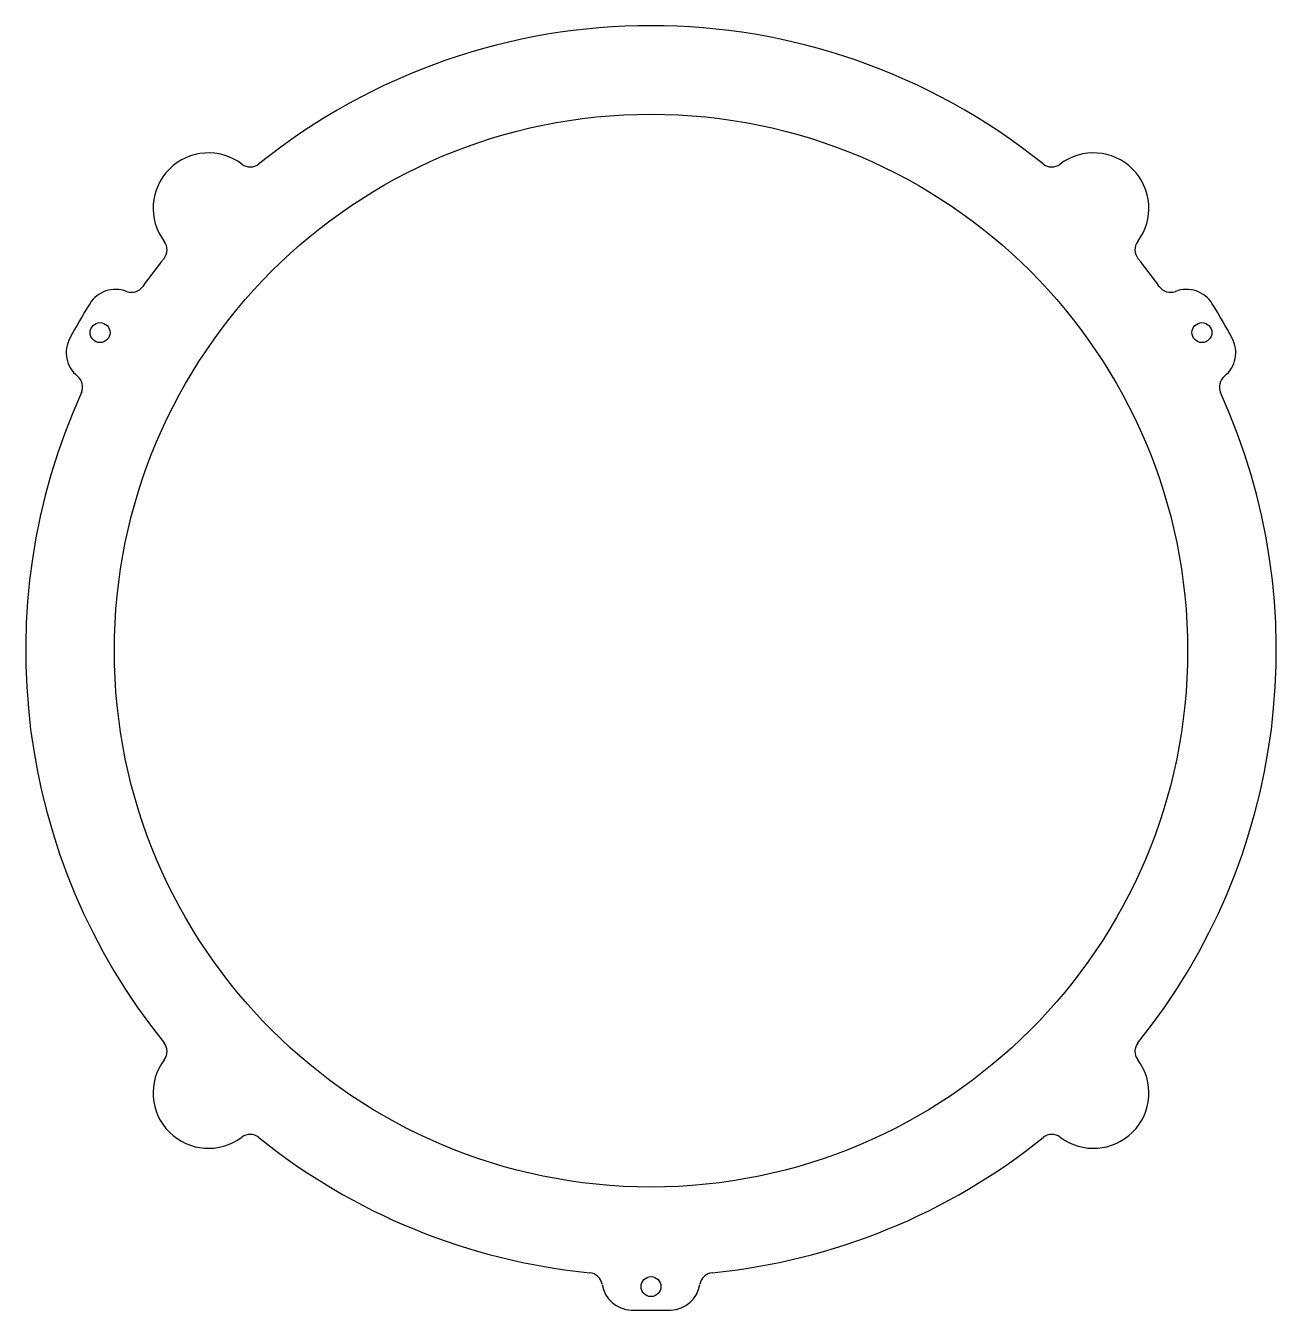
# Model space of a CAD drawing. Header units: millimetres. Extents: x -113 to 113, y -142 to 91.
import ezdxf

# ---------------------------------------------------------------- set-up
doc = ezdxf.new("R2010")
doc.units = ezdxf.units.MM

msp = doc.modelspace()

# ---------------------------------------------------------------- linework, layer by layer
at = {"color": 7, "linetype": 'Continuous', "lineweight": 25}
for centre, radius in [((0, -22.48), 97), ((-99.59, 35.02), 1.8), ((99.59, 35.02), 1.8), ((0, -137.48), 1.8)]:
    msp.add_circle(centre, radius, dxfattribs=at)
for centre, radius, start, end in [((0, -22.48), 113, 51.1552, 128.8448), ((-80, 57.52), 10, 52.8039, 217.0243), ((80, 57.52), 10, 322.9757, 127.1961), ((-72.44, 67.48), 2.5, 232.8039, 308.8448), ((72.44, 67.48), 2.5, 231.1552, 307.1961), ((-89.98, 49.99), 2.5, 321.1507, 37.0243), ((89.98, 49.99), 2.5, 142.9757, 218.8493), ((0, -22.48), 113.04, 141.1507, 144.3787), ((0, -22.48), 113.04, 35.6213, 38.8493), ((-96.79, 37.34), 5.5, 68.954, 148.2803), ((-93.92, 44.81), 2.5, 248.954, 324.3787), ((93.92, 44.81), 2.5, 215.6213, 291.046), ((96.79, 37.34), 5.5, 31.7197, 111.046), ((0, -22.48), 119.29, 148.2803, 151.7197), ((0, -22.48), 119.29, 28.2803, 31.7197), ((-100.21, 31.43), 5.5, 151.7197, 231.046), ((100.21, 31.43), 5.5, 308.954, 28.2803), ((-105.24, 25.21), 2.5, 335.6213, 51.046), ((105.24, 25.21), 2.5, 128.954, 204.3787), ((0, -22.48), 113.04, 155.6213, 218.8493), ((0, -22.48), 113.04, 321.1507, 24.3787), ((-89.98, -94.95), 2.5, 322.9757, 38.8493), ((89.98, -94.95), 2.5, 141.1507, 217.0243), ((-80, -102.48), 10, 142.9757, 307.0243), ((80, -102.48), 10, 232.9757, 37.0243), ((-72.47, -112.46), 2.5, 51.1507, 127.0243), ((0, -22.48), 113.04, 231.1507, 264.3787), ((0, -22.48), 113.04, 275.6213, 308.8493), ((72.47, -112.46), 2.5, 52.9757, 128.8493), ((-11.32, -137.46), 2.5, 8.954, 84.3787), ((11.32, -137.46), 2.5, 95.6213, 171.046), ((-3.41, -136.22), 5.5, 188.954, 268.2803), ((3.41, -136.22), 5.5, 271.7197, 351.046), ((0, -22.48), 119.29, 268.2803, 271.7197)]:
    msp.add_arc(centre, radius, start, end, dxfattribs=at)

doc.saveas('drawing.dxf')
